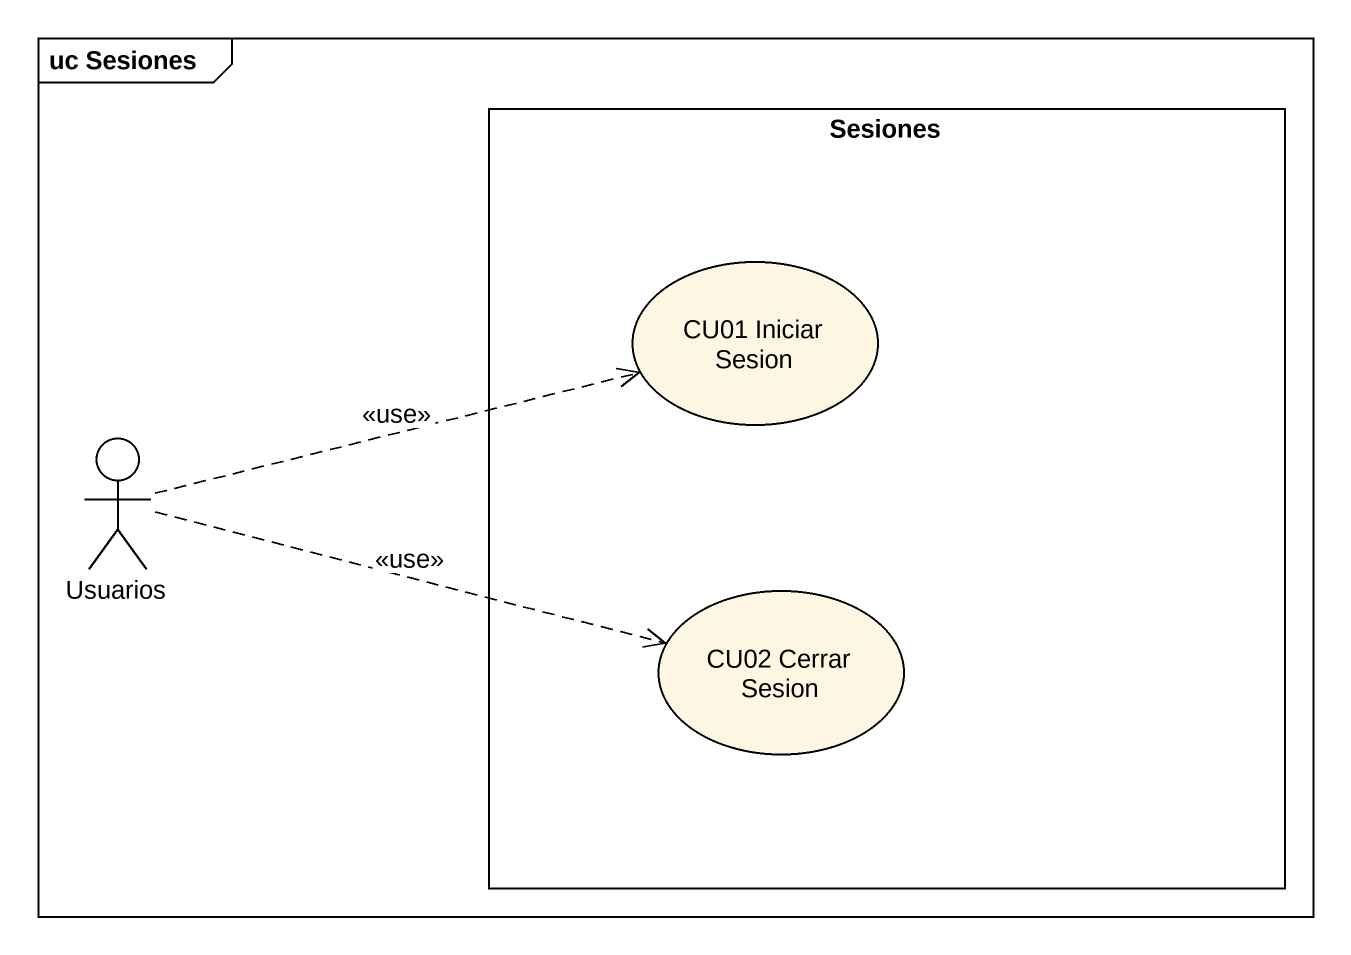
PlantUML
@startuml
mainframe uc Sesiones
rectangle Sesiones {
  usecase "CU01 Iniciar Sesion" as CU01_Iniciar_Sesion
  usecase "CU02 Cerrar Sesion" as CU02_Cerrar_Sesion
}
actor Usuarios
Usuarios .right.> CU01_Iniciar_Sesion : <<use>>
Usuarios .right.> CU02_Cerrar_Sesion : <<use>>
@enduml
